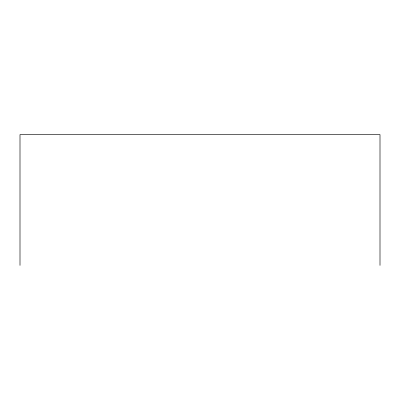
<?xml version="1.0" encoding="UTF-8"?>
<svg xmlns="http://www.w3.org/2000/svg" width="400" height="400" viewBox="0 0 400 400"><rect width="100%" height="100%" fill="white"/><g stroke="black" fill="none" stroke-linecap="round" stroke-linejoin="round"><path stroke-width="0.6" d="M380 265.4L380 134.6L20 134.6L20 265.4"/></g></svg>
